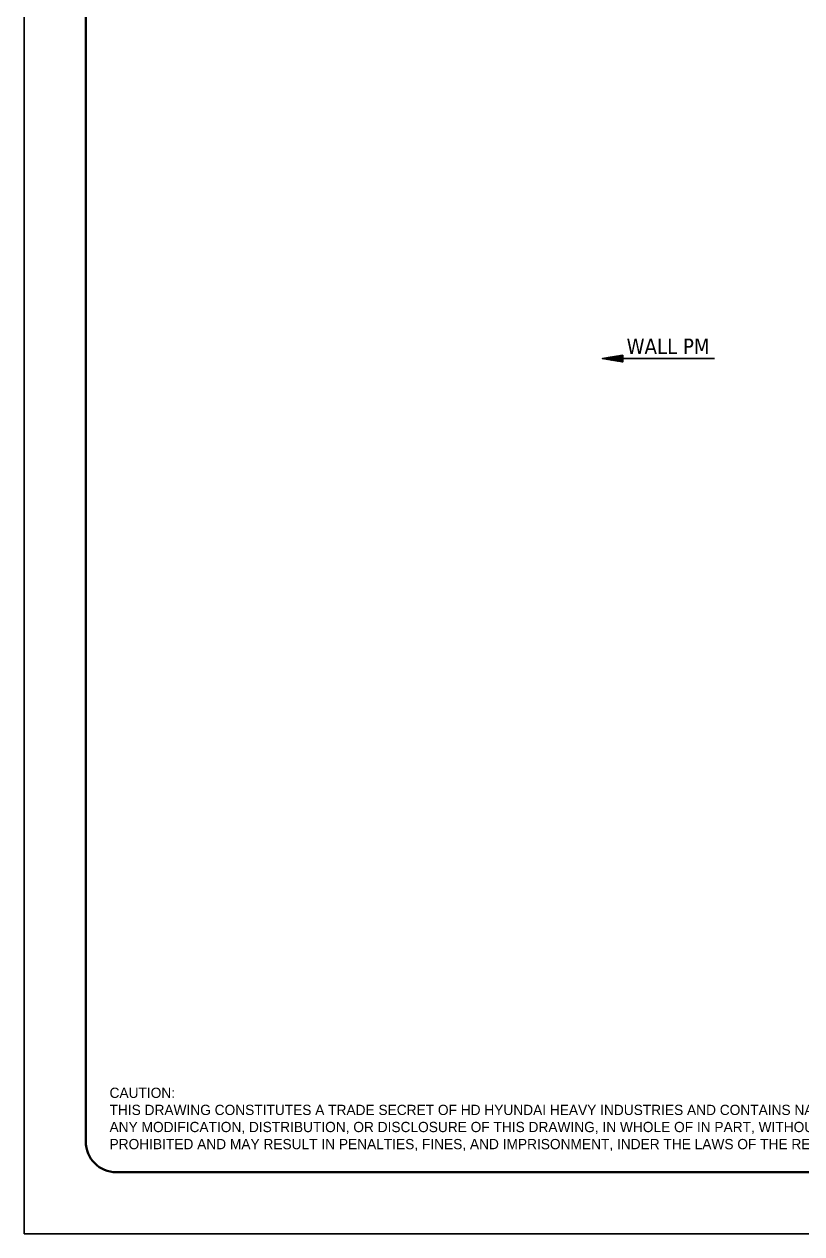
# Model space of a CAD drawing. Extents: x 0 to 50400, y 0 to 35640.
# Drawn here: x 0 to 15167, y 0 to 23591 of the extents above; entities that cross this region are included whole.
import ezdxf
from ezdxf.enums import TextEntityAlignment as Align

# ---------------------------------------------------------------- set-up
doc = ezdxf.new("R2010")
doc.units = 0
doc.layers.add('KC-2B Wall Name', color=3, linetype='Continuous', lineweight=25)
doc.layers.add('MULTI-PLOT-AREA', color=2, linetype='Continuous', plot=False)
doc.layers.add('New Scale Title', color=7, linetype='Continuous')
doc.styles.add('Default', font='tahoma.ttf')

# ---------------------------------------------------------------- blocks, each defined once
blk = doc.blocks.new('MULTI-PLOT-AREA')
at = {"layer": 'MULTI-PLOT-AREA'}
blk.add_lwpolyline([(0, 0), (1, 0), (1, 1), (0, 1)], close=True, dxfattribs=at)

msp = doc.modelspace()

# ---------------------------------------------------------------- hatches: boundary and pattern name
at = {"layer": 'KC-2B Wall Name', "extrusion": (0, 0, -1)}
h = msp.add_hatch(dxfattribs=at)
h.set_pattern_fill('SLOPELINE', color=256, scale=0.75, angle=90, style=0, pattern_type=2)
h.set_pattern_definition([(135, (116426.0438, 12210.1), (-0.530330086, -0.530330086), [75, -0.075])])
h.paths.add_polyline_path([(-11675, 17137), (-11675, 17003), (-11278, 17070)])

# ---------------------------------------------------------------- linework, layer by layer
at = {"layer": 'KC-2B Wall Name'}
msp.add_line((13465, 17070), (11675, 17070), dxfattribs=at)
at = {"layer": 'KC-2B Wall Name', "extrusion": (0, 0, -1)}
msp.add_lwpolyline([(-11675, 17137), (-11675, 17003), (-11278, 17070)], close=True, dxfattribs=at)
at = {"layer": 'New Scale Title', "color": 7, "linetype": 'Continuous', "lineweight": 40}
for p, q in [((1200, 1800), (1200, 33480)), ((48600, 1200), (1800, 1200))]:
    msp.add_line(p, q, dxfattribs=at)
msp.add_arc((1800, 1800), 600, 180, 270, dxfattribs=at)

# ---------------------------------------------------------------- block references
at = {"layer": 'New Scale Title', "lineweight": 5, "xscale": 50400, "yscale": 35640, "zscale": 1.2}
msp.add_blockref('MULTI-PLOT-AREA', (0, 0), dxfattribs=at)

# ---------------------------------------------------------------- texts
at = {"insert": (1665, 2850), "char_height": 200, "attachment_point": 1}
msp.add_mtext_dynamic_manual_height_columns('CAUTION:\\PTHIS DRAWING CONSTITUTES A TRADE SECRET OF HD HYUNDAI HEAVY INDUSTRIES AND CONTAINS NATIONAL CORE TECHNOLOGY DATA PROTECTED UNDER THE LAWS OF THE REPUBLIC OF KOREA.^JANY MODIFICATION, DISTRIBUTION, OR DISCLOSURE OF THIS DRAWING, IN WHOLE OF IN PART, WITHOUT THE PRIOR WRITTEN CONSENT OF HD HYUNDAI HEAVY INDUSTIRES IS STRICTLY^JPROHIBITED AND MAY RESULT IN PENALTIES, FINES, AND IMPRISONMENT, INDER THE LAWS OF THE REPUBLIC OF KOREA AND THE LAWS IN ANY APPLICABLE JURISDICTIONS. ALL RIGHTS RESERVED', width=552900.89, gutter_width=16936, heights=[-1233], dxfattribs=at)
at = {"layer": 'KC-2B Wall Name', "style": 'Default'}
msp.add_text('WALL PM', height=300, dxfattribs=at).set_placement((11750, 17070), align=Align.BOTTOM_LEFT)

doc.saveas('drawing.dxf')
